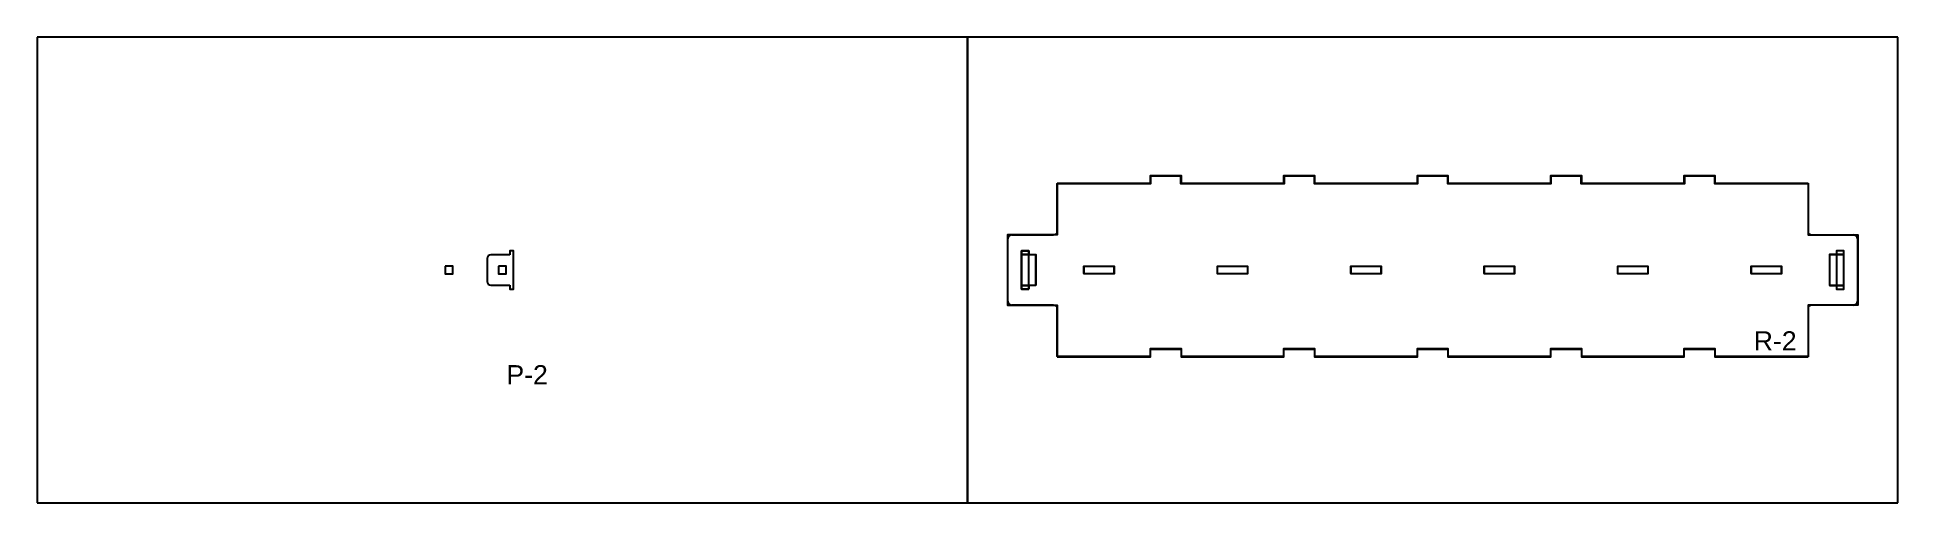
# Model space of a CAD drawing. Extents: x 14 to 4894, y 49 to 1269.
import ezdxf

# ---------------------------------------------------------------- set-up
doc = ezdxf.new("R2010")
doc.units = 0
doc.linetypes.add('DASHED_K1', pattern=[1.7, 1, -0.7])
doc.layers.get('DEFPOINTS').update_dxf_attribs({"linetype": 'CONTINUOUS'})
for name, color, linetype in [('A-ANNO-TEXT', 4, 'CONTINUOUS'), ('A-SECT-HIDD', 1, 'DASHED_K1'), ('A-WALL', 61, 'CONTINUOUS')]:
    doc.layers.add(name, color=color, linetype=linetype)
doc.styles.get("Standard").update_dxf_attribs({"font": 'arial.ttf'})

msp = doc.modelspace()

# ---------------------------------------------------------------- linework, layer by layer
at = {"layer": 'A-SECT-HIDD'}
for points in [[(2453.7, 48.6), (2453.7, 1268.6), (13.7, 1268.6), (13.7, 48.6)], [(4893.7, 48.6), (4893.7, 1268.6), (2453.7, 1268.6), (2453.7, 48.6)]]:
    msp.add_lwpolyline(points, close=True, dxfattribs=at)
at = {"layer": 'A-WALL'}
for points in [[(2689.2, 885.1), (2934.7, 885.1), (2934.7, 905.1), (3012.7, 905.1), (3012.7, 885.1), (3284.7, 885.1), (3284.7, 905.1), (3362.7, 905.1), (3362.7, 885.1), (3634.7, 885.1), (3634.7, 905.1), (3712.7, 905.1), (3712.7, 885.1), (3984.7, 885.1), (3984.7, 905.1), (4062.7, 905.1), (4062.7, 885.1), (4334.7, 885.1), (4334.7, 905.1), (4412.7, 905.1), (4412.7, 885.1), (4658.2, 885.1)], [(2689.2, 760.6), (2689.2, 885.1)], [(4658.2, 885.1), (4658.2, 760.6)], [(2559.2, 576.6), (2559.2, 740.6)], [(2569.2, 750.6), (2679.2, 750.6)], [(4668.2, 750.6), (4778.2, 750.6)], [(4788.2, 740.6), (4788.2, 576.6)], [(1193.7, 688.6), (1193.7, 628.6)], [(1253.7, 698.6), (1203.7, 698.6)], [(1253.7, 618.6), (1253.7, 608.6), (1262.7, 608.6), (1262.7, 708.6), (1253.7, 708.6), (1253.7, 698.6)], [(1203.7, 618.6), (1253.7, 618.6)], [(2679.2, 566.6), (2569.2, 566.6)], [(2689.2, 432.1), (2689.2, 556.6)], [(4658.2, 556.6), (4658.2, 432.1)], [(4778.2, 566.6), (4668.2, 566.6)], [(4658.2, 432.1), (4414.7, 432.1), (4414.7, 452.1), (4332.7, 452.1), (4332.7, 432.1), (4064.7, 432.1), (4064.7, 452.1), (3982.7, 452.1), (3982.7, 432.1), (3714.7, 432.1), (3714.7, 452.1), (3632.7, 452.1), (3632.7, 432.1), (3364.7, 432.1), (3364.7, 452.1), (3282.7, 452.1), (3282.7, 432.1), (3014.7, 432.1), (3014.7, 452.1), (2932.7, 452.1), (2932.7, 432.1), (2689.2, 432.1)]]:
    msp.add_lwpolyline(points, dxfattribs=at)
for points in [[(2614.2, 699.1), (2595.2, 699.1), (2595.2, 709.1), (2614.2, 709.1)], [(2633.2, 618.1), (2595.2, 618.1), (2595.2, 699.1), (2633.2, 699.1)], [(4714.2, 618.1), (4752.2, 618.1), (4752.2, 699.1), (4714.2, 699.1)], [(4733.2, 699.1), (4752.2, 699.1), (4752.2, 709.1), (4733.2, 709.1)], [(1083.4, 668.6), (1083.4, 648.6), (1103.4, 648.6), (1103.4, 668.6)], [(1223.7, 668.6), (1223.7, 648.6), (1243.7, 648.6), (1243.7, 668.6)], [(2758.2, 649.1), (2839.2, 649.1), (2839.2, 668.1), (2758.2, 668.1)], [(3108.2, 649.1), (3189.2, 649.1), (3189.2, 668.1), (3108.2, 668.1)], [(3458.2, 649.1), (3539.2, 649.1), (3539.2, 668.1), (3458.2, 668.1)], [(3808.2, 649.1), (3889.2, 649.1), (3889.2, 668.1), (3808.2, 668.1)], [(4158.2, 649.1), (4239.2, 649.1), (4239.2, 668.1), (4158.2, 668.1)], [(4508.2, 649.1), (4589.2, 649.1), (4589.2, 668.1), (4508.2, 668.1)], [(2614.2, 608.1), (2595.2, 608.1), (2595.2, 618.1), (2614.2, 618.1)], [(4733.2, 608.1), (4752.2, 608.1), (4752.2, 618.1), (4733.2, 618.1)]]:
    msp.add_lwpolyline(points, close=True, dxfattribs=at)
for centre, start, end in [((2569.2, 740.6), 90, 180), ((2679.2, 760.6), 270, 360), ((4668.2, 760.6), 180, 270), ((4778.2, 740.6), 0, 90), ((1203.7, 688.6), 90, 180), ((1203.7, 628.6), 180, 270), ((2569.2, 576.6), 180, 270), ((2679.2, 556.6), 0, 90), ((4668.2, 556.6), 90, 180), ((4778.2, 576.6), 270, 0)]:
    msp.add_arc(centre, 10, start, end, dxfattribs=at)
at = {"layer": 'DEFPOINTS'}
for points in [[(2688.7, 886.1), (2688.7, 751.1), (2558.7, 751.1), (2558.7, 566.1), (2688.7, 566.1), (2688.7, 431.1)], [(2689.2, 886.1), (2933.7, 886.1), (2933.7, 906.1), (3013.7, 906.1), (3013.7, 886.1), (3283.7, 886.1), (3283.7, 906.1), (3363.7, 906.1), (3363.7, 886.1), (3633.7, 886.1), (3633.7, 906.1), (3713.7, 906.1), (3713.7, 886.1), (3983.7, 886.1), (3983.7, 906.1), (4063.7, 906.1), (4063.7, 886.1), (4333.7, 886.1), (4333.7, 906.1), (4413.7, 906.1), (4413.7, 886.1), (4658.2, 886.1)], [(4658.7, 886.1), (4658.7, 751.1), (4788.7, 751.1), (4788.7, 566.1), (4658.7, 566.1), (4658.7, 431.1)], [(2689.2, 431.1), (2933.7, 431.1), (2933.7, 451.1), (3013.7, 451.1), (3013.7, 431.1), (3283.7, 431.1), (3283.7, 451.1), (3363.7, 451.1), (3363.7, 431.1), (3633.7, 431.1), (3633.7, 451.1), (3713.7, 451.1), (3713.7, 431.1), (3983.7, 431.1), (3983.7, 451.1), (4063.7, 451.1), (4063.7, 431.1), (4333.7, 431.1), (4333.7, 451.1), (4413.7, 451.1), (4413.7, 431.1), (4658.2, 431.1)]]:
    msp.add_lwpolyline(points, dxfattribs=at)
for points in [[(2614.2, 608.6), (2614.2, 708.6), (2595.2, 708.6), (2595.2, 608.6)], [(2633.2, 618.6), (2633.2, 698.6), (2595.2, 698.6), (2595.2, 618.6)], [(4752.2, 618.6), (4752.2, 698.6), (4714.2, 698.6), (4714.2, 618.6)], [(4752.2, 608.6), (4752.2, 708.6), (4733.2, 708.6), (4733.2, 608.6)], [(2838.7, 649.1), (2838.7, 668.1), (2758.7, 668.1), (2758.7, 649.1)], [(3188.7, 649.1), (3188.7, 668.1), (3108.7, 668.1), (3108.7, 649.1)], [(3538.7, 649.1), (3538.7, 668.1), (3458.7, 668.1), (3458.7, 649.1)], [(3888.7, 649.1), (3888.7, 668.1), (3808.7, 668.1), (3808.7, 649.1)], [(4238.7, 649.1), (4238.7, 668.1), (4158.7, 668.1), (4158.7, 649.1)], [(4588.7, 649.1), (4588.7, 668.1), (4508.7, 668.1), (4508.7, 649.1)]]:
    msp.add_lwpolyline(points, close=True, dxfattribs=at)

# ---------------------------------------------------------------- texts
at = {"layer": 'A-ANNO-TEXT', "linetype": 'CONTINUOUS'}
for s, p in [('R-2', (4515.8, 448)), ('P-2', (1244.3, 359.2))]:
    msp.add_text(s, height=50, dxfattribs=at).set_placement(p)

doc.saveas('drawing.dxf')
